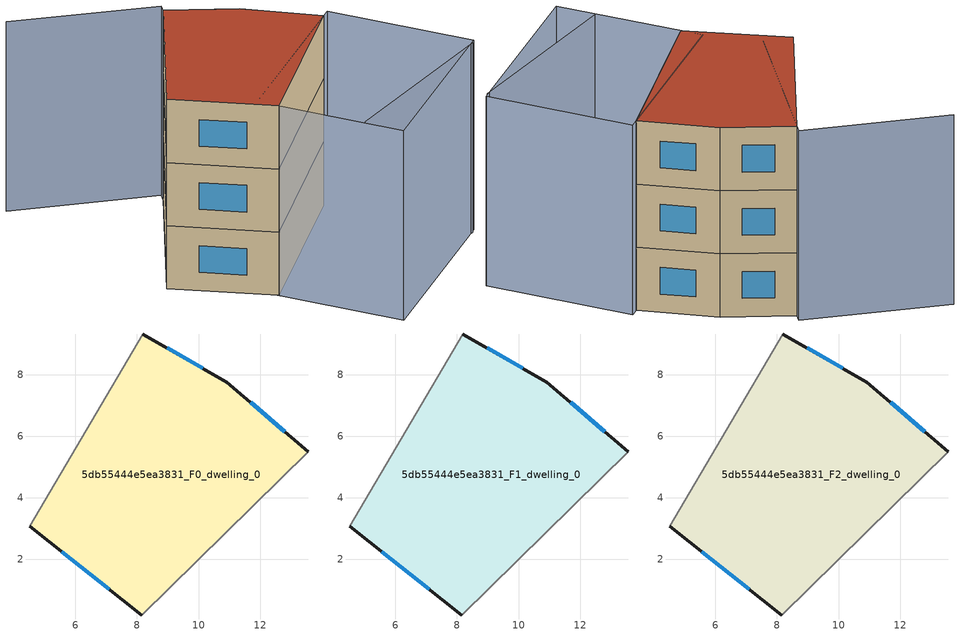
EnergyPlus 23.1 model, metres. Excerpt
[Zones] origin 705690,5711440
5db55444e5ea3831_F0_dwelling_0
 floor ground (EU_floor_Construction): 10.93,7.76 13.57,5.49 8.15,0.2 4.51,3.08 8.19,9.33 z0
 wall outside (EU_wall_Construction): 13.57,5.49 10.93,7.76 8.19,9.33 / 4.51,3.08 8.15,0.2 z0:3
 wall adiabatic (EU_wall_Construction): 8.19,9.33 4.51,3.08 / 8.15,0.2 13.57,5.49 z0:3
 window (EU_Window_Construction): 10.14,8.21 8.98,8.88 / 12.81,6.15 11.69,7.1 / 5.56,2.24 7.1,1.03 z0.87:2.13
5db55444e5ea3831_F1_dwelling_0
 floor to 5db55444e5ea3831_F0_dwelling_0 (EU_floor_Construction): 10.92,7.76 13.57,5.49 8.15,0.2 4.51,3.08 8.19,9.33 z3
 wall outside (EU_wall_Construction): 13.57,5.49 10.93,7.76 8.19,9.33 / 4.51,3.08 8.15,0.2 z3:6
 wall adiabatic (EU_wall_Construction): 8.19,9.33 4.51,3.08 / 8.15,0.2 13.57,5.49 z3:6
 window (EU_Window_Construction): 10.14,8.21 8.98,8.88 / 12.81,6.15 11.69,7.1 / 5.56,2.24 7.1,1.03 z3.87:5.13
5db55444e5ea3831_F2_dwelling_0
 floor to 5db55444e5ea3831_F1_dwelling_0 (EU_floor_Construction): 10.92,7.76 13.57,5.49 8.15,0.2 4.51,3.08 8.19,9.33 z6
 wall outside (EU_wall_Construction): 13.57,5.49 10.93,7.76 8.19,9.33 / 4.51,3.08 8.15,0.2 z6:9
 wall adiabatic (EU_wall_Construction): 8.19,9.33 4.51,3.08 / 8.15,0.2 13.57,5.49 z6:9
 window (EU_Window_Construction): 10.14,8.21 8.98,8.88 / 12.81,6.15 11.69,7.1 / 5.56,2.24 7.1,1.03 z6.87:8.13
 roof outside (EU_roof_Construction): 13.57,5.49 10.93,7.76 8.19,9.33 4.51,3.08 8.15,0.2 z9
shading: 10.47,-2.75 17.61,0.39 / 2.22,11.91 8.31,9.65 / 8.31,9.65 5.71,2.63 / 11.45,-4.19 7.56,0.98 / 7.56,0.98 13.87,5.72 / 13.87,5.72 17.76,0.55 / 17.76,0.55 11.45,-4.19 z0:9
[Building]
EU S2 Campaign: North Axis=0; Terrain=City; Solar Distribution=FullExterior
[Site:Location]
London: Latitude=51.5; Longitude=-0.5; Time Zone=0; Elevation=25
[SizingPeriod:WeatherFileDays]
AnnualSizingPeriod: Begin Month=1; Begin Day of Month=1; End Month=12; End Day of Month=31; Day of Week for Start Day=Monday; Use Weather File Daylight Saving Period=No; Use Weather File Rain and Snow Indicators=No
[MATERIAL]
EU_InternalMass_Material: Roughness=MediumRough; Thickness=0.1; Conductivity=1; Density=1800; Specific Heat=900; Thermal Absorptance=0.9; Solar Absorptance=0.7; Visible Absorptance=0.7
[MATERIAL:NOMASS] Roughness=MediumRough; Thermal Absorptance=0.9; Solar Absorptance=0.7; Visible Absorptance=0.7
Name | Thermal Resistance
EU_wall_NoMass | 0.724719
EU_roof_NoMass | 2.98947
EU_floor_NoMass | 2.39157
[WINDOWMATERIAL:SIMPLEGLAZINGSYSTEM]
EU_Window_SimpleGlazing: UFactor=2.63425; Solar Heat Gain Coefficient=0.76; Visible Transmittance=0.76
[CONSTRUCTION]
EU_wall_Construction: EU_wall_NoMass
EU_roof_Construction: EU_roof_NoMass
EU_floor_Construction: EU_floor_NoMass
EU_Window_Construction: EU_Window_SimpleGlazing
EU_InternalMass_Construction: EU_InternalMass_Material
[ZONE] Type=1; Multiplier=1; Ceiling Height=autocalculate; Volume=127.108; Floor Area=autocalculate; Part of Total Floor Area=Yes
5db55444e5ea3831_F0_dwelling_0; 5db55444e5ea3831_F1_dwelling_0; 5db55444e5ea3831_F2_dwelling_0
[INTERNALMASS] Construction=EU_InternalMass_Construction; Surface Area=42.3695
Name | Zone or ZoneList
5db55444e5ea3831_F0_dwelling_0_EU_InternalMass | 5db55444e5ea3831_F0_dwelling_0
5db55444e5ea3831_F1_dwelling_0_EU_InternalMass | 5db55444e5ea3831_F1_dwelling_0
5db55444e5ea3831_F2_dwelling_0_EU_InternalMass | 5db55444e5ea3831_F2_dwelling_0
[OTHEREQUIPMENT] Fuel Type=Electricity; Design Level Calculation Method=Watts/Area; Power per Zone Floor Area=1; Fraction Latent=0; Fraction Radiant=0; Fraction Lost=0; Carbon Dioxide Generation Rate=0; EndUse Subcategory=EU_Step8_InternalGains
Name | Zone or ZoneList or Space or SpaceList | Schedule
EU_Step8_InternalGain_5db55444e5ea3831_F0_dwelling_0_f000 | 5db55444e5ea3831_F0_dwelling_0 | EU_Step8_GainSchedule_5db55444e5ea3831_F0_dwelling_0_f000
EU_Step8_InternalGain_5db55444e5ea3831_F1_dwelling_0_f000 | 5db55444e5ea3831_F1_dwelling_0 | EU_Step8_GainSchedule_5db55444e5ea3831_F1_dwelling_0_f000
EU_Step8_InternalGain_5db55444e5ea3831_F2_dwelling_0_f000 | 5db55444e5ea3831_F2_dwelling_0 | EU_Step8_GainSchedule_5db55444e5ea3831_F2_dwelling_0_f000
[ZONEVENTILATION:DESIGNFLOWRATE] Schedule=EU_AlwaysOn; Design Flow Rate Calculation Method=AirChanges/Hour; Air Changes per Hour=0.418135; Ventilation Type=Natural; Fan Pressure Rise=0; Fan Total Efficiency=1; Constant Term Coefficient=1; Temperature Term Coefficient=0; Velocity Term Coefficient=0; Velocity Squared Term Coefficient=0; Minimum Indoor Temperature=-100; Maximum Indoor Temperature=100; Delta Temperature=-100; Minimum Outdoor Temperature=-100; Maximum Outdoor Temperature=100; Maximum Wind Speed=40
Name | Zone or ZoneList or Space or SpaceList
EU_ConstantAir_5db55444e5ea3831_F0_dwelling_0 | 5db55444e5ea3831_F0_dwelling_0
EU_ConstantAir_5db55444e5ea3831_F1_dwelling_0 | 5db55444e5ea3831_F1_dwelling_0
EU_ConstantAir_5db55444e5ea3831_F2_dwelling_0 | 5db55444e5ea3831_F2_dwelling_0
[HVACTEMPLATE:THERMOSTAT] Constant Heating Setpoint=20; Constant Cooling Setpoint=50
EU_HeatOnly_5db55444e5ea3831_F0_dwelling_0; EU_HeatOnly_5db55444e5ea3831_F1_dwelling_0; EU_HeatOnly_5db55444e5ea3831_F2_dwelling_0
[HVACTEMPLATE:ZONE:IDEALLOADSAIRSYSTEM] System Availability Schedule=EU_AlwaysOn; Maximum Heating Supply Air Temperature=50; Minimum Cooling Supply Air Temperature=13; Maximum Heating Supply Air Humidity Ratio=0.0156; Minimum Cooling Supply Air Humidity Ratio=0.0077; Heating Limit=NoLimit; Cooling Limit=NoLimit; Heating Availability Schedule=EU_AlwaysOn; Cooling Availability Schedule=EU_CoolingOff; Dehumidification Control Type=ConstantSensibleHeatRatio; Cooling Sensible Heat Ratio=0.7; Dehumidification Setpoint=60; Humidification Control Type=None; Humidification Setpoint=30; Outdoor Air Method=None; Outdoor Air Flow Rate per Person=0.00944; Outdoor Air Flow Rate per Zone Floor Area=0; Outdoor Air Flow Rate per Zone=0; Demand Controlled Ventilation Type=None; Outdoor Air Economizer Type=NoEconomizer; Heat Recovery Type=None; Sensible Heat Recovery Effectiveness=0.7; Latent Heat Recovery Effectiveness=0.65
Name | Template Thermostat
5db55444e5ea3831_F0_dwelling_0 | EU_HeatOnly_5db55444e5ea3831_F0_dwelling_0
5db55444e5ea3831_F1_dwelling_0 | EU_HeatOnly_5db55444e5ea3831_F1_dwelling_0
5db55444e5ea3831_F2_dwelling_0 | EU_HeatOnly_5db55444e5ea3831_F2_dwelling_0
[SIZING:ZONE] Zone Cooling Design Supply Air Temperature Input Method=SupplyAirTemperature; Zone Cooling Design Supply Air Temperature=13; Zone Heating Design Supply Air Temperature Input Method=SupplyAirTemperature; Zone Heating Design Supply Air Temperature=50; Zone Cooling Design Supply Air Humidity Ratio=0.008; Zone Heating Design Supply Air Humidity Ratio=0.008; Cooling Design Air Flow Method=DesignDay; Cooling Design Air Flow Rate=0; Cooling Minimum Air Flow per Zone Floor Area=0.000762; Cooling Minimum Air Flow=0; Cooling Minimum Air Flow Fraction=0.2; Heating Design Air Flow Method=DesignDay; Heating Design Air Flow Rate=0; Heating Maximum Air Flow per Zone Floor Area=0.002032; Heating Maximum Air Flow=0.141576; Heating Maximum Air Flow Fraction=0.3; Account for Dedicated Outdoor Air System=No; Dedicated Outdoor Air System Control Strategy=NeutralSupplyAir; Dedicated Outdoor Air Low Setpoint Temperature for Design=autosize; Dedicated Outdoor Air High Setpoint Temperature for Design=autosize; Zone Load Sizing Method=Sensible Load Only No Latent Load; Zone Latent Cooling Design Supply Air Humidity Ratio Input Method=HumidityRatioDifference; Zone Cooling Design Supply Air Humidity Ratio Difference=0.005; Zone Latent Heating Design Supply Air Humidity Ratio Input Method=HumidityRatioDifference; Zone Humidification Design Supply Air Humidity Ratio Difference=0.005
5db55444e5ea3831_F0_dwelling_0; 5db55444e5ea3831_F1_dwelling_0; 5db55444e5ea3831_F2_dwelling_0
[SCHEDULE:CONSTANT]
Name | Hourly Value
EU_AlwaysOn | 1
EU_CoolingOff | 0
[SCHEDULE:FILE] Column Number=1; Rows to Skip at Top=0; Number of Hours of Data=8760; Column Separator=Comma; Interpolate to Timestep=No; Minutes per Item=60; Adjust Schedule for Daylight Savings=Yes
Name | File
EU_Step8_GainSchedule_5db55444e5ea3831_F0_dwelling_0_f000 | ../../schedules/5db55444e5ea3831/5db55444e5ea3831_F0_dwelling_0_f000_gain.csv
EU_Step8_GainSchedule_5db55444e5ea3831_F1_dwelling_0_f000 | ../../schedules/5db55444e5ea3831/5db55444e5ea3831_F1_dwelling_0_f000_gain.csv
EU_Step8_GainSchedule_5db55444e5ea3831_F2_dwelling_0_f000 | ../../schedules/5db55444e5ea3831/5db55444e5ea3831_F2_dwelling_0_f000_gain.csv
